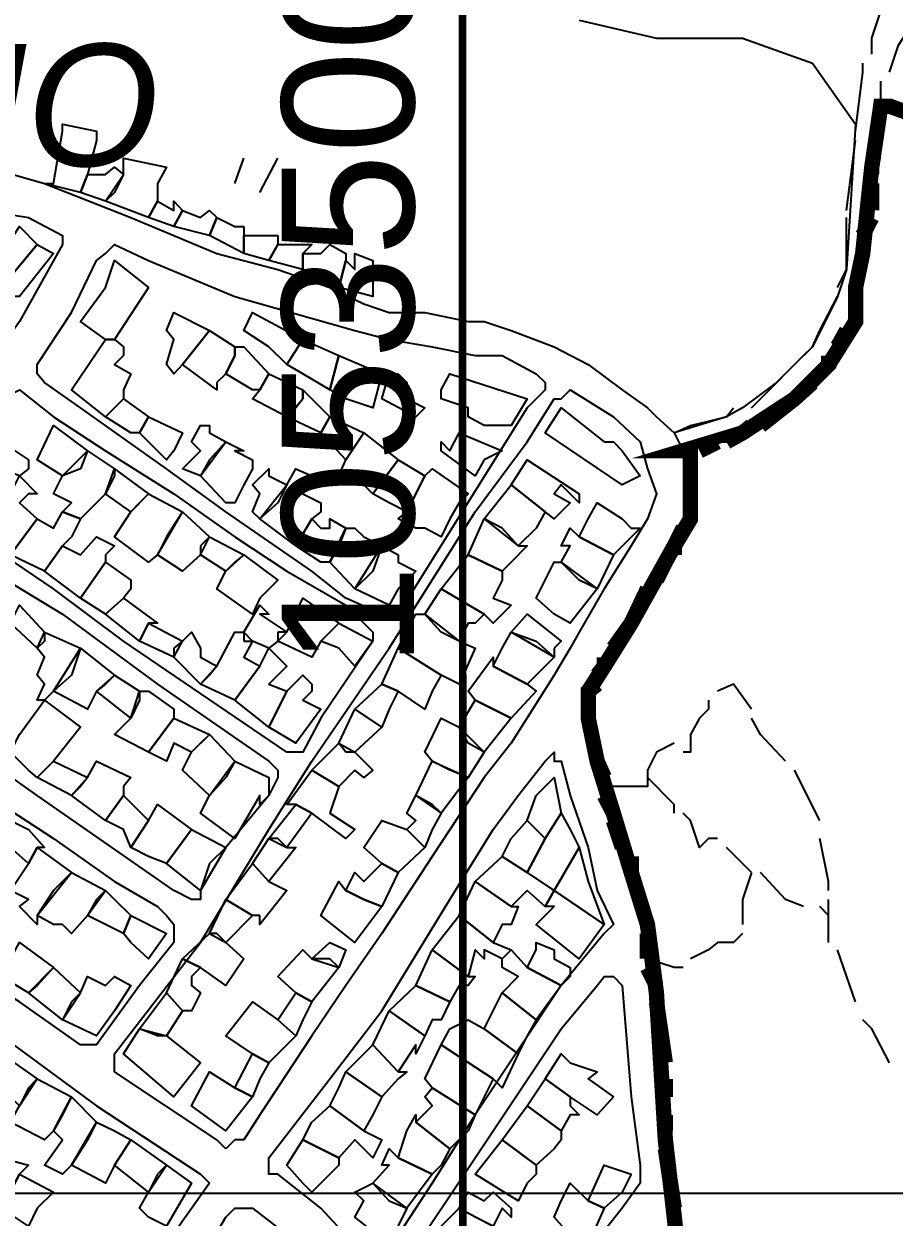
# Model space of a CAD drawing. Header units: millimetres. Extents: x -3588 to 75209, y -3737 to 38254.
# Drawn here: x 19055.1 to 19192, y 33036.2 to 33223.9 of the extents above; entities that cross this region are included whole.
import ezdxf

# ---------------------------------------------------------------- set-up
doc = ezdxf.new("R2010")
doc.units = ezdxf.units.MM
doc.layers.add('P', color=253, linetype='Continuous')
doc.layers.add('T', color=7, linetype='Continuous')

msp = doc.modelspace()

# ---------------------------------------------------------------- linework, layer by layer
msp.add_lwpolyline([(18769.536, 33854.934), (20358.747, 33854.934), (20358.747, 33039.938), (18769.536, 33039.938)], close=True)
at = {"layer": 'P'}
for points, const_width in [([(19125.312, 27423.91), (19123.411, 36422.535)], 1.2), ([(19188.464, 33198.802), (19188.464, 33194.561)], 2.417), ([(19188.464, 33193.44), (19187.039, 33190.624)], 2.417), ([(19187.039, 33187.791), (19185.919, 33182.43), (19185.919, 33178.477)], 2.417), ([(19184.511, 33175.66), (19183.086, 33173.116)], 2.417), ([(19181.678, 33171.707), (19181.678, 33170.299), (19180.27, 33168.875)], 2.417), ([(19179.133, 33167.466), (19176.317, 33164.922), (19170.955, 33160.697)], 2.417), ([(19169.547, 33160.697), (19168.139, 33159.56), (19165.594, 33158.152)], 2.417), ([(19159.945, 33156.744), (19159.945, 33151.383), (19159.945, 33148.55), (19159.945, 33146.021)], 2.417), ([(19164.186, 33158.152), (19161.353, 33156.744)], 2.417), ([(19158.809, 33144.597), (19157.4, 33141.78), (19157.4, 33140.372)], 2.417), ([(19155.992, 33139.236), (19154.584, 33136.419)], 2.417), ([(19153.175, 33135.011), (19150.631, 33129.649), (19147.814, 33125.697)], 2.417), ([(19146.39, 33124.272), (19146.39, 33122.864), (19145.269, 33121.456)], 2.417), ([(19145.269, 33120.047), (19143.861, 33118.911), (19143.861, 33116.094)], 2.417), ([(19143.861, 33114.686), (19145.269, 33107.9), (19146.39, 33105.372)], 2.417), ([(19146.39, 33102.539), (19147.814, 33099.723)], 2.417), ([(19147.814, 33098.586), (19149.222, 33094.361)], 2.417), ([(19150.631, 33092.937), (19150.631, 33090.408), (19153.175, 33082.214)], 2.417), ([(19153.175, 33080.806), (19153.175, 33076.853)], 2.417), ([(19153.175, 33075.445), (19154.584, 33072.612)], 2.417), ([(19154.584, 33070.084), (19155.992, 33060.481)], 2.417), ([(19155.992, 33057.937), (19155.992, 33055.12)], 2.417), ([(19155.992, 33052.288), (19155.992, 33049.759)], 2.417), ([(19155.992, 33046.926), (19157.4, 33037.612)], 2.417)]:
    msp.add_lwpolyline(points, dxfattribs=dict(at, const_width=const_width))
at = {"layer": 'P', "color": 254}
for points in [[(19188.464, 33219.126), (19188.464, 33221.671), (19189.872, 33225.896), (19192.688, 33228.44)], [(19191.28, 33216.31), (19192.688, 33220.535), (19195.233, 33224.487), (19196.641, 33225.896)], [(19142.437, 33224.487), (19154.584, 33221.671), (19168.139, 33221.671), (19179.133, 33217.718), (19185.919, 33208.116), (19184.511, 33185.246), (19183.086, 33181.021), (19179.133, 33173.116), (19176.317, 33170.299), (19173.5, 33167.466), (19168.139, 33163.513), (19165.594, 33162.105), (19157.4, 33159.56)], [(18983.792, 33221.671), (18985.216, 33221.671), (18991.986, 33220.535), (18998.755, 33219.126), (19016.536, 33212.357), (19030.091, 33208.116), (19039.405, 33204.163), (19058.321, 33198.802), (19071.876, 33193.44), (19085.416, 33187.791), (19095.018, 33185.246), (19103.212, 33182.43), (19108.573, 33179.885), (19112.526, 33178.477), (19118.159, 33178.477), (19124.945, 33177.068), (19127.489, 33177.068), (19131.714, 33175.66), (19138.484, 33173.116), (19143.861, 33170.299), (19149.222, 33166.346), (19153.175, 33163.513), (19154.584, 33162.105), (19157.4, 33159.56)], [(19185.919, 33206.995), (19187.039, 33216.31), (19187.039, 33217.718)], [(19189.872, 33204.163), (19189.872, 33214.885)], [(19034.044, 33164.922), (19025.866, 33170.299), (19010.902, 33181.021), (19001.588, 33186.671), (19001.588, 33187.791), (19012.311, 33205.571), (19012.311, 33206.995), (19015.127, 33206.995), (19023.321, 33204.163), (19035.452, 33200.21), (19049.007, 33194.561), (19055.777, 33193.44), (19061.138, 33190.624), (19061.138, 33189.199), (19054.368, 33177.068), (19047.599, 33167.466), (19043.646, 33162.105), (19042.238, 33159.56), (19034.044, 33164.922)], [(19066.515, 33205.571), (19065.091, 33200.21), (19063.971, 33197.393), (19058.321, 33198.802), (19059.73, 33198.802), (19061.138, 33206.995), (19061.138, 33208.116), (19066.515, 33206.995), (19066.515, 33205.571)], [(19184.511, 33194.561), (19185.919, 33205.571)], [(19069.332, 33197.393), (19067.924, 33195.985), (19063.971, 33197.393), (19065.091, 33200.21), (19067.924, 33200.21), (19069.332, 33201.346), (19070.74, 33200.21), (19069.332, 33197.393)], [(19076.101, 33198.802), (19076.101, 33195.985), (19074.693, 33193.44), (19067.924, 33195.985), (19070.74, 33200.21), (19070.74, 33202.754), (19077.51, 33201.346), (19076.101, 33198.802)], [(19088.248, 33198.802), (19089.657, 33202.754)], [(19092.201, 33197.393), (19095.018, 33202.754)], [(19188.464, 33192.032), (19188.464, 33201.346), (19189.872, 33202.754)]]:
    msp.add_lwpolyline(points, dxfattribs=at)
for points, const_width in [([(19195.233, 33209.524), (19191.28, 33210.948), (19189.872, 33210.948), (19188.464, 33201.346), (19187.039, 33187.791), (19185.919, 33182.43), (19185.919, 33177.068), (19181.678, 33170.299), (19176.317, 33164.922), (19168.139, 33159.56), (19158.809, 33156.744), (19159.945, 33156.744), (19159.945, 33151.383), (19159.945, 33148.55), (19159.945, 33146.021), (19157.4, 33141.78), (19150.631, 33129.649), (19146.39, 33122.864), (19143.861, 33118.911), (19143.861, 33114.686), (19145.269, 33107.9), (19147.814, 33099.723), (19150.631, 33090.408), (19153.175, 33082.214), (19154.584, 33071.492), (19155.992, 33048.351), (19157.4, 33036.204), (19158.809, 33022.649)], 2.417), ([(19195.233, 33209.524), (19191.28, 33210.948), (19189.872, 33210.948), (19188.464, 33201.346), (19187.039, 33187.791), (19185.919, 33182.43), (19185.919, 33177.068), (19181.678, 33170.299), (19176.317, 33164.922), (19168.139, 33159.56), (19158.809, 33156.744), (19159.945, 33156.744), (19159.945, 33151.383), (19159.945, 33148.55), (19159.945, 33146.021), (19157.4, 33141.78), (19150.631, 33129.649), (19146.39, 33122.864), (19143.861, 33118.911), (19143.861, 33114.686), (19145.269, 33107.9), (19147.814, 33099.723), (19150.631, 33090.408), (19153.175, 33082.214), (19154.584, 33071.492), (19155.992, 33048.351), (19157.4, 33036.204), (19158.809, 33022.649)], 1.2), ([(19189.872, 33210.948), (19188.464, 33201.346), (19188.464, 33200.21)], 2.417), ([(19195.233, 33209.524), (19191.28, 33210.948)], 2.417)]:
    msp.add_lwpolyline(points, dxfattribs=dict(at, const_width=const_width))
at = {"layer": 'P'}
for points in [[(19080.054, 33194.561), (19078.646, 33192.032), (19074.693, 33193.44), (19076.101, 33195.985), (19078.646, 33194.561), (19078.646, 33195.985), (19080.054, 33194.561)], [(19085.416, 33193.44), (19084.295, 33190.624), (19078.646, 33192.032), (19080.054, 33194.561), (19082.887, 33193.44), (19084.295, 33194.561), (19085.416, 33193.44)], [(19089.657, 33192.032), (19089.657, 33190.624), (19089.657, 33187.791), (19084.295, 33190.624), (19085.416, 33193.44), (19088.248, 33192.032), (19089.657, 33192.032)], [(19183.086, 33182.43), (19184.511, 33185.246), (19184.511, 33193.44)], [(19050.415, 33182.43), (19049.007, 33183.838), (19054.368, 33192.032), (19057.185, 33189.199), (19051.552, 33182.43), (19050.415, 33182.43)], [(19095.018, 33190.624), (19095.018, 33189.199), (19093.609, 33186.671), (19089.657, 33187.791), (19089.657, 33190.624), (19092.201, 33190.624), (19093.609, 33190.624), (19095.018, 33190.624)], [(19185.919, 33179.885), (19185.919, 33182.43), (19187.039, 33187.791), (19187.039, 33190.624)], [(19052.96, 33181.021), (19051.552, 33182.43), (19057.185, 33189.199), (19059.73, 33187.791), (19054.368, 33181.021), (19052.96, 33181.021)], [(19105.74, 33133.586), (19100.379, 33137.827), (19086.84, 33147.142), (19077.51, 33153.911), (19063.971, 33163.513), (19058.321, 33167.466), (19057.185, 33168.875), (19057.185, 33170.299), (19062.562, 33178.477), (19066.515, 33186.671), (19067.924, 33187.791), (19069.332, 33189.199), (19074.693, 33186.671), (19088.248, 33181.021), (19107.165, 33175.66), (19112.526, 33174.236), (19119.295, 33173.116), (19126.065, 33171.707), (19130.306, 33171.707), (19135.667, 33168.875), (19137.076, 33167.466), (19137.076, 33166.346), (19134.259, 33163.513), (19113.934, 33131.058), (19112.526, 33131.058), (19111.39, 33131.058), (19105.74, 33133.586)], [(19098.971, 33187.791), (19098.971, 33185.246), (19093.609, 33186.671), (19095.018, 33189.199), (19097.834, 33189.199), (19100.379, 33189.199), (19098.971, 33187.791)], [(19105.74, 33186.671), (19104.62, 33182.43), (19098.971, 33185.246), (19098.971, 33187.791), (19101.787, 33187.791), (19103.212, 33189.199), (19105.74, 33187.791), (19105.74, 33186.671)], [(19109.981, 33183.838), (19109.981, 33181.021), (19104.62, 33182.43), (19105.74, 33186.671), (19107.165, 33185.246), (19107.165, 33187.791), (19109.981, 33186.671), (19109.981, 33183.838)], [(19074.693, 33182.43), (19069.332, 33174.236), (19067.924, 33174.236), (19063.971, 33177.068), (19067.924, 33182.43), (19069.332, 33186.671), (19074.693, 33182.43)], [(19177.725, 33171.707), (19179.133, 33173.116), (19180.27, 33175.66), (19183.086, 33181.021)], [(19084.295, 33175.66), (19080.054, 33170.299), (19078.646, 33168.875), (19077.51, 33170.299), (19078.646, 33174.236), (19077.51, 33175.66), (19078.646, 33178.477), (19084.295, 33175.66)], [(19093.609, 33173.116), (19089.657, 33175.66), (19091.065, 33178.477), (19098.971, 33174.236), (19096.426, 33170.299), (19093.609, 33173.116)], [(19180.27, 33168.875), (19181.678, 33170.299), (19185.919, 33177.068), (19185.919, 33178.477)], [(19085.416, 33167.466), (19085.416, 33166.346), (19080.054, 33170.299), (19084.295, 33175.66), (19088.248, 33173.116), (19088.248, 33171.707), (19086.84, 33168.875), (19085.416, 33167.466)], [(19070.74, 33171.707), (19069.332, 33170.299), (19071.876, 33168.875), (19070.74, 33166.346), (19070.74, 33164.922), (19067.924, 33162.105), (19062.562, 33166.346), (19067.924, 33174.236), (19069.332, 33174.236), (19070.74, 33173.116), (19070.74, 33171.707)], [(19093.609, 33168.875), (19092.201, 33166.346), (19091.065, 33166.346), (19086.84, 33168.875), (19088.248, 33171.707), (19088.248, 33173.116), (19089.657, 33173.116), (19093.609, 33168.875)], [(19098.971, 33168.875), (19096.426, 33170.299), (19098.971, 33174.236), (19104.62, 33171.707), (19103.212, 33166.346), (19098.971, 33168.875)], [(19105.74, 33164.922), (19103.212, 33166.346), (19104.62, 33171.707), (19111.39, 33168.875), (19109.981, 33163.513), (19105.74, 33164.922)], [(19169.547, 33163.513), (19172.364, 33166.346), (19176.317, 33170.299)], [(19097.834, 33163.513), (19096.426, 33162.105), (19091.065, 33164.922), (19092.201, 33166.346), (19093.609, 33168.875), (19098.971, 33166.346), (19098.971, 33164.922), (19097.834, 33163.513)], [(19113.934, 33168.875), (19115.343, 33167.466), (19115.343, 33164.922), (19118.159, 33163.513), (19116.751, 33162.105), (19111.39, 33164.922), (19112.526, 33168.875), (19113.934, 33168.875)], [(19127.489, 33160.697), (19124.945, 33162.105), (19124.945, 33163.513), (19120.704, 33164.922), (19120.704, 33166.346), (19122.112, 33168.875), (19134.259, 33164.922), (19131.714, 33160.697), (19127.489, 33160.697)], [(19170.955, 33160.697), (19176.317, 33164.922), (19179.133, 33167.466)], [(19096.426, 33109.325), (19070.74, 33126.817), (19059.73, 33135.011), (19047.599, 33143.189), (19042.238, 33146.021), (19042.238, 33147.142), (19042.238, 33149.974), (19050.415, 33162.105), (19051.552, 33164.922), (19054.368, 33166.346), (19059.73, 33162.105), (19067.924, 33156.744), (19078.646, 33149.974), (19088.248, 33143.189), (19096.426, 33137.827), (19105.74, 33132.466), (19108.573, 33129.649), (19109.981, 33128.225), (19109.981, 33126.817), (19101.787, 33114.686), (19098.971, 33109.325), (19097.834, 33109.325), (19096.426, 33109.325)], [(19086.84, 33046.926), (19085.416, 33048.351), (19069.332, 33059.073), (19069.332, 33060.481), (19069.332, 33061.89), (19082.887, 33079.398), (19093.609, 33097.178), (19100.379, 33107.9), (19112.526, 33125.697), (19126.065, 33147.142), (19134.259, 33158.152), (19138.484, 33164.922), (19139.62, 33164.922), (19141.028, 33166.346), (19147.814, 33162.105), (19152.039, 33158.152), (19153.175, 33153.911), (19154.584, 33149.974), (19153.175, 33146.021), (19150.631, 33141.78), (19146.39, 33135.011), (19142.437, 33128.225), (19141.028, 33125.697), (19138.484, 33121.456), (19131.714, 33110.733), (19127.489, 33105.372), (19119.295, 33092.937), (19111.39, 33080.806), (19105.74, 33072.612), (19100.379, 33064.722), (19092.201, 33052.288), (19089.657, 33048.351), (19088.248, 33048.351), (19086.84, 33046.926)], [(19103.212, 33162.105), (19101.787, 33159.56), (19096.426, 33162.105), (19098.971, 33164.922), (19098.971, 33166.346), (19103.212, 33162.105)], [(19074.693, 33162.105), (19073.285, 33159.56), (19071.876, 33159.56), (19067.924, 33162.105), (19070.74, 33164.922), (19074.693, 33162.105)], [(19146.39, 33158.152), (19147.814, 33158.152), (19149.222, 33156.744), (19152.039, 33152.791), (19149.222, 33151.383), (19137.076, 33159.56), (19139.62, 33163.513), (19146.39, 33158.152)], [(19157.4, 33159.56), (19159.945, 33160.697), (19165.594, 33162.105), (19166.714, 33163.513)], [(19078.646, 33156.744), (19077.51, 33155.335), (19073.285, 33159.56), (19074.693, 33162.105), (19080.054, 33159.56), (19078.646, 33156.744)], [(19108.573, 33159.56), (19105.74, 33155.335), (19101.787, 33159.56), (19103.212, 33162.105), (19108.573, 33159.56)], [(19063.971, 33153.911), (19061.138, 33152.791), (19057.185, 33155.335), (19059.73, 33160.697), (19065.091, 33156.744), (19063.971, 33153.911)], [(19084.295, 33155.335), (19082.887, 33152.791), (19080.054, 33153.911), (19082.887, 33156.744), (19081.463, 33158.152), (19082.887, 33160.697), (19084.295, 33160.697), (19084.295, 33159.56), (19086.84, 33158.152), (19084.295, 33155.335)], [(19158.809, 33156.744), (19168.139, 33159.56), (19169.547, 33160.697)], [(19055.777, 33153.911), (19054.368, 33152.791), (19051.552, 33153.911), (19049.007, 33155.335), (19050.415, 33159.56), (19051.552, 33158.152), (19055.777, 33155.335), (19055.777, 33153.911)], [(19089.657, 33151.383), (19088.248, 33148.55), (19086.84, 33148.55), (19082.887, 33152.791), (19086.84, 33158.152), (19089.657, 33156.744), (19088.248, 33156.744), (19091.065, 33155.335), (19091.065, 33153.911), (19089.657, 33151.383)], [(19113.934, 33155.335), (19109.981, 33149.974), (19107.165, 33152.791), (19107.165, 33151.383), (19104.62, 33152.791), (19105.74, 33155.335), (19108.573, 33159.56), (19113.934, 33155.335)], [(19127.489, 33155.335), (19126.065, 33152.791), (19120.704, 33156.744), (19120.704, 33158.152), (19122.112, 33156.744), (19123.536, 33159.56), (19130.306, 33156.744), (19127.489, 33155.335)], [(19157.4, 33159.56), (19158.809, 33156.744)], [(19069.332, 33152.791), (19067.924, 33149.974), (19063.971, 33146.021), (19061.138, 33147.142), (19062.562, 33148.55), (19059.73, 33149.974), (19061.138, 33152.791), (19065.091, 33156.744), (19069.332, 33153.911), (19069.332, 33152.791)], [(19158.809, 33156.744), (19159.945, 33156.744), (19159.945, 33151.383), (19159.945, 33148.55), (19159.945, 33146.021), (19157.4, 33141.78), (19150.631, 33129.649), (19146.39, 33122.864), (19143.861, 33118.911), (19143.861, 33114.686), (19145.269, 33107.9), (19147.814, 33099.723), (19150.631, 33090.408), (19153.175, 33082.214), (19154.584, 33071.492), (19155.992, 33048.351), (19157.4, 33036.204)], [(19118.159, 33152.791), (19115.343, 33147.142), (19112.526, 33148.55), (19109.981, 33149.974), (19113.934, 33155.335), (19118.159, 33152.791)], [(19142.437, 33149.974), (19142.437, 33148.55), (19139.62, 33151.383), (19138.484, 33149.974), (19141.028, 33148.55), (19138.484, 33146.021), (19137.076, 33147.142), (19131.714, 33151.383), (19134.259, 33155.335), (19142.437, 33149.974)], [(19055.777, 33149.974), (19054.368, 33148.55), (19057.185, 33146.021), (19052.96, 33140.372), (19049.007, 33144.597), (19052.96, 33149.974), (19054.368, 33152.791), (19057.185, 33149.974), (19055.777, 33149.974)], [(19073.285, 33148.55), (19071.876, 33147.142), (19067.924, 33149.974), (19069.332, 33153.911), (19074.693, 33149.974), (19073.285, 33148.55)], [(19095.018, 33148.55), (19092.201, 33146.021), (19091.065, 33147.142), (19092.201, 33149.974), (19091.065, 33151.383), (19093.609, 33153.911), (19093.609, 33152.791), (19096.426, 33151.383), (19095.018, 33148.55)], [(19100.379, 33152.791), (19098.971, 33149.974), (19101.787, 33148.55), (19101.787, 33147.142), (19100.379, 33146.021), (19097.834, 33141.78), (19092.201, 33146.021), (19096.426, 33151.383), (19097.834, 33153.911), (19100.379, 33152.791)], [(19122.112, 33146.021), (19120.704, 33143.189), (19118.159, 33144.597), (19116.751, 33144.597), (19113.934, 33146.021), (19115.343, 33147.142), (19118.159, 33152.791), (19119.295, 33153.911), (19124.945, 33149.974), (19123.536, 33148.55), (19122.112, 33146.021)], [(19130.306, 33144.597), (19127.489, 33146.021), (19131.714, 33151.383), (19137.076, 33147.142), (19135.667, 33144.597), (19132.851, 33141.78), (19130.306, 33144.597)], [(19077.51, 33143.189), (19076.101, 33140.372), (19074.693, 33139.236), (19069.332, 33143.189), (19071.876, 33147.142), (19074.693, 33149.974), (19080.054, 33147.142), (19077.51, 33143.189)], [(19150.631, 33144.597), (19152.039, 33144.597), (19147.814, 33140.372), (19142.437, 33143.189), (19143.861, 33146.021), (19145.269, 33148.55), (19149.222, 33146.021), (19150.631, 33144.597)], [(19062.562, 33143.189), (19061.138, 33141.78), (19058.321, 33137.827), (19052.96, 33140.372), (19057.185, 33146.021), (19059.73, 33144.597), (19061.138, 33147.142), (19063.971, 33146.021), (19062.562, 33143.189)], [(19082.887, 33141.78), (19082.887, 33140.372), (19080.054, 33137.827), (19076.101, 33140.372), (19080.054, 33147.142), (19084.295, 33143.189), (19082.887, 33141.78)], [(19104.62, 33141.78), (19103.212, 33139.236), (19101.787, 33139.236), (19097.834, 33141.78), (19100.379, 33146.021), (19101.787, 33144.597), (19103.212, 33144.597), (19103.212, 33146.021), (19105.74, 33144.597), (19104.62, 33141.78)], [(19109.981, 33137.827), (19107.165, 33135.011), (19103.212, 33139.236), (19105.74, 33144.597), (19107.165, 33144.597), (19108.573, 33143.189), (19111.39, 33141.78), (19109.981, 33137.827)], [(19132.851, 33141.78), (19134.259, 33141.78), (19131.714, 33139.236), (19130.306, 33137.827), (19124.945, 33140.372), (19127.489, 33146.021), (19132.851, 33141.78)], [(19142.437, 33136.419), (19139.62, 33139.236), (19141.028, 33141.78), (19139.62, 33141.78), (19141.028, 33144.597), (19142.437, 33143.189), (19147.814, 33140.372), (19145.269, 33135.011), (19142.437, 33136.419)], [(19067.924, 33140.372), (19067.924, 33139.236), (19063.971, 33133.586), (19058.321, 33137.827), (19061.138, 33141.78), (19063.971, 33140.372), (19066.515, 33143.189), (19069.332, 33141.78), (19067.924, 33140.372)], [(19088.248, 33139.236), (19086.84, 33137.827), (19082.887, 33140.372), (19084.295, 33143.189), (19089.657, 33140.372), (19088.248, 33139.236)], [(19113.934, 33135.011), (19112.526, 33132.466), (19107.165, 33135.011), (19111.39, 33141.78), (19113.934, 33140.372), (19113.934, 33139.236), (19116.751, 33137.827), (19113.934, 33135.011)], [(19047.599, 33139.236), (19061.138, 33131.058), (19076.101, 33120.047), (19093.609, 33107.9), (19095.018, 33106.492), (19095.018, 33105.372), (19093.609, 33102.539), (19086.84, 33094.361), (19082.887, 33087.576), (19082.887, 33086.167), (19081.463, 33086.167), (19078.646, 33087.576), (19057.185, 33102.539), (19051.552, 33106.492)], [(19071.876, 33135.011), (19070.74, 33133.586), (19067.924, 33131.058), (19063.971, 33133.586), (19067.924, 33139.236), (19071.876, 33136.419), (19071.876, 33135.011)], [(19092.201, 33133.586), (19091.065, 33131.058), (19085.416, 33135.011), (19086.84, 33137.827), (19089.657, 33140.372), (19095.018, 33136.419), (19092.201, 33133.586)], [(19130.306, 33137.827), (19130.306, 33136.419), (19128.898, 33133.586), (19131.714, 33132.466), (19128.898, 33129.649), (19127.489, 33131.058), (19120.704, 33135.011), (19124.945, 33140.372), (19130.306, 33137.827)], [(19138.484, 33131.058), (19135.667, 33133.586), (19137.076, 33136.419), (19138.484, 33139.236), (19139.62, 33139.236), (19145.269, 33135.011), (19141.028, 33129.649), (19138.484, 33131.058)], [(19074.693, 33129.649), (19073.285, 33126.817), (19067.924, 33131.058), (19070.74, 33133.586), (19076.101, 33129.649), (19074.693, 33129.649)], [(19103.212, 33128.225), (19101.787, 33126.817), (19100.379, 33124.272), (19095.018, 33126.817), (19096.426, 33128.225), (19098.971, 33133.586), (19104.62, 33129.649), (19103.212, 33128.225)], [(19120.704, 33128.225), (19118.159, 33131.058), (19120.704, 33135.011), (19127.489, 33131.058), (19126.065, 33129.649), (19124.945, 33129.649), (19123.536, 33126.817), (19120.704, 33128.225)], [(19058.321, 33126.817), (19057.185, 33125.697), (19052.96, 33129.649), (19054.368, 33132.466), (19058.321, 33128.225), (19058.321, 33126.817)], [(19095.018, 33128.225), (19095.018, 33126.817), (19093.609, 33125.697), (19091.065, 33126.817), (19089.657, 33128.225), (19092.201, 33132.466), (19093.609, 33131.058), (19092.201, 33131.058), (19096.426, 33128.225), (19095.018, 33128.225)], [(19078.646, 33125.697), (19078.646, 33124.272), (19073.285, 33126.817), (19074.693, 33129.649), (19080.054, 33126.817), (19078.646, 33125.697)], [(19104.62, 33125.697), (19101.787, 33126.817), (19104.62, 33129.649), (19109.981, 33126.817), (19107.165, 33122.864), (19104.62, 33125.697)], [(19113.934, 33125.697), (19116.751, 33131.058), (19118.159, 33131.058), (19123.536, 33126.817), (19126.065, 33125.697), (19123.536, 33120.047), (19120.704, 33121.456), (19113.934, 33125.697)], [(19138.484, 33125.697), (19138.484, 33124.272), (19131.714, 33128.225), (19134.259, 33131.058), (19139.62, 33126.817), (19138.484, 33125.697)], [(19062.562, 33121.456), (19059.73, 33118.911), (19058.321, 33117.503), (19057.185, 33117.503), (19058.321, 33120.047), (19057.185, 33121.456), (19058.321, 33124.272), (19057.185, 33125.697), (19058.321, 33128.225), (19063.971, 33125.697), (19062.562, 33121.456)], [(19084.295, 33121.456), (19082.887, 33120.047), (19078.646, 33124.272), (19080.054, 33126.817), (19081.463, 33128.225), (19082.887, 33125.697), (19082.887, 33124.272), (19085.416, 33122.864), (19084.295, 33121.456)], [(19089.657, 33126.817), (19091.065, 33126.817), (19089.657, 33124.272), (19092.201, 33122.864), (19088.248, 33117.503), (19082.887, 33120.047), (19085.416, 33122.864), (19088.248, 33128.225), (19089.657, 33128.225), (19089.657, 33126.817)], [(19135.667, 33126.817), (19138.484, 33124.272), (19134.259, 33120.047), (19128.898, 33122.864), (19130.306, 33125.697), (19131.714, 33128.225), (19135.667, 33126.817)], [(19067.924, 33120.047), (19066.515, 33118.911), (19065.091, 33116.094), (19059.73, 33118.911), (19063.971, 33125.697), (19069.332, 33121.456), (19067.924, 33120.047)], [(19095.018, 33121.456), (19093.609, 33120.047), (19096.426, 33118.911), (19093.609, 33113.262), (19088.248, 33117.503), (19092.201, 33122.864), (19093.609, 33125.697), (19096.426, 33122.864), (19095.018, 33121.456)], [(19119.295, 33118.911), (19118.159, 33116.094), (19113.934, 33118.911), (19111.39, 33120.047), (19113.934, 33125.697), (19120.704, 33121.456), (19119.295, 33118.911)], [(19128.898, 33116.094), (19126.065, 33117.503), (19124.945, 33118.911), (19128.898, 33124.272), (19128.898, 33122.864), (19134.259, 33120.047), (19135.667, 33118.911), (19131.714, 33114.686), (19128.898, 33116.094)], [(19065.091, 33063.298), (19063.971, 33063.298), (19054.368, 33070.084), (19039.405, 33079.398), (19020.489, 33092.937), (19009.766, 33099.723), (19009.766, 33101.131), (19008.358, 33102.539), (19020.489, 33120.047), (19021.913, 33121.456), (19023.321, 33121.456), (19030.091, 33117.503), (19036.86, 33112.141), (19040.813, 33109.325), (19051.552, 33101.131), (19059.73, 33095.77), (19069.332, 33089), (19076.101, 33085.047), (19077.51, 33083.623), (19078.646, 33082.214), (19078.646, 33079.398), (19073.285, 33072.612), (19066.515, 33063.298), (19065.091, 33063.298)], [(19073.285, 33117.503), (19071.876, 33114.686), (19066.515, 33118.911), (19069.332, 33121.456), (19073.285, 33118.911), (19073.285, 33117.503)], [(19100.379, 33118.911), (19098.971, 33117.503), (19101.787, 33116.094), (19097.834, 33110.733), (19093.609, 33113.262), (19096.426, 33118.911), (19098.971, 33121.456), (19100.379, 33120.047), (19100.379, 33118.911)], [(19078.646, 33116.094), (19078.646, 33114.686), (19074.693, 33109.325), (19069.332, 33112.141), (19071.876, 33114.686), (19073.285, 33118.911), (19074.693, 33118.911), (19078.646, 33116.094)], [(19112.526, 33116.094), (19111.39, 33113.262), (19107.165, 33116.094), (19111.39, 33120.047), (19113.934, 33118.911), (19112.526, 33116.094)], [(19169.547, 33116.094), (19166.714, 33120.047), (19164.186, 33118.911)], [(19055.777, 33106.492), (19052.96, 33109.325), (19054.368, 33112.141), (19058.321, 33117.503), (19063.971, 33113.262), (19059.73, 33107.9), (19057.185, 33105.372), (19055.777, 33106.492)], [(19124.945, 33110.733), (19123.536, 33113.262), (19126.065, 33117.503), (19131.714, 33114.686), (19127.489, 33109.325), (19124.945, 33110.733)], [(19162.762, 33117.503), (19162.762, 33116.094), (19161.353, 33114.686), (19159.945, 33112.141), (19159.945, 33109.325), (19158.809, 33109.325)], [(19082.887, 33110.733), (19081.463, 33109.325), (19078.646, 33110.733), (19077.51, 33107.9), (19074.693, 33109.325), (19078.646, 33114.686), (19084.295, 33112.141), (19082.887, 33110.733)], [(19105.74, 33109.325), (19104.62, 33110.733), (19107.165, 33116.094), (19111.39, 33113.262), (19107.165, 33109.325), (19105.74, 33109.325)], [(19122.112, 33106.492), (19119.295, 33107.9), (19118.159, 33109.325), (19120.704, 33114.686), (19123.536, 33113.262), (19127.489, 33109.325), (19124.945, 33105.372), (19122.112, 33106.492)], [(19174.908, 33107.9), (19170.955, 33112.141), (19169.547, 33114.686)], [(19086.84, 33105.372), (19084.295, 33102.539), (19080.054, 33106.492), (19081.463, 33109.325), (19084.295, 33112.141), (19088.248, 33107.9), (19086.84, 33105.372)], [(19105.74, 33033.387), (19101.787, 33037.612), (19095.018, 33042.973), (19093.609, 33042.973), (19093.609, 33044.398), (19093.609, 33045.518), (19103.212, 33057.937), (19111.39, 33068.675), (19122.112, 33086.167), (19128.898, 33097.178), (19132.851, 33102.539), (19137.076, 33107.9), (19138.484, 33109.325), (19138.484, 33107.9), (19139.62, 33107.9), (19141.028, 33102.539), (19143.861, 33094.361), (19145.269, 33087.576), (19147.814, 33082.214), (19146.39, 33080.806), (19139.62, 33072.612), (19126.065, 33052.288), (19119.295, 33041.565), (19113.934, 33033.387)], [(19104.62, 33103.948), (19100.379, 33106.492), (19104.62, 33110.733), (19107.165, 33109.325), (19109.981, 33106.492), (19108.573, 33105.372), (19107.165, 33106.492), (19104.62, 33103.948)], [(19157.4, 33110.733), (19154.584, 33109.325), (19153.175, 33106.492), (19153.175, 33105.372)], [(19063.971, 33103.948), (19062.562, 33102.539), (19057.185, 33105.372), (19059.73, 33107.9), (19065.091, 33105.372), (19063.971, 33103.948)], [(19070.74, 33103.948), (19070.74, 33102.539), (19067.924, 33098.586), (19062.562, 33102.539), (19065.091, 33105.372), (19066.515, 33107.9), (19071.876, 33105.372), (19070.74, 33103.948)], [(19093.609, 33102.539), (19092.201, 33101.131), (19092.201, 33102.539), (19088.248, 33095.77), (19082.887, 33099.723), (19084.295, 33102.539), (19088.248, 33107.9), (19093.609, 33105.372), (19093.609, 33102.539)], [(19119.295, 33101.131), (19116.751, 33102.539), (19119.295, 33107.9), (19124.945, 33105.372), (19120.704, 33099.723), (19119.295, 33101.131)], [(19097.834, 33101.131), (19096.426, 33101.131), (19100.379, 33106.492), (19104.62, 33103.948), (19103.212, 33099.723), (19107.165, 33097.178), (19105.74, 33095.77), (19100.379, 33099.723), (19097.834, 33101.131)], [(19135.667, 33102.539), (19138.484, 33105.372), (19139.62, 33099.723), (19137.076, 33095.77), (19134.259, 33098.586), (19135.667, 33102.539)], [(19153.175, 33105.372), (19153.175, 33103.948), (19150.631, 33103.948), (19146.39, 33103.948)], [(19157.4, 33099.723), (19157.4, 33101.131), (19153.175, 33105.372)], [(19180.27, 33098.586), (19176.317, 33106.492)], [(19070.74, 33097.178), (19067.924, 33098.586), (19070.74, 33102.539), (19074.693, 33098.586), (19071.876, 33094.361), (19070.74, 33097.178)], [(19119.295, 33097.178), (19118.159, 33094.361), (19115.343, 33097.178), (19116.751, 33098.586), (19115.343, 33099.723), (19116.751, 33102.539), (19120.704, 33099.723), (19119.295, 33097.178)], [(19074.693, 33092.937), (19071.876, 33094.361), (19074.693, 33098.586), (19076.101, 33101.131), (19081.463, 33097.178), (19077.51, 33091.817), (19074.693, 33092.937)], [(19095.018, 33095.77), (19093.609, 33095.77), (19097.834, 33101.131), (19100.379, 33099.723), (19096.426, 33094.361), (19095.018, 33095.77)], [(19141.028, 33097.178), (19142.437, 33094.361), (19138.484, 33087.576), (19134.259, 33090.408), (19137.076, 33095.77), (19139.62, 33099.723), (19141.028, 33097.178)], [(19164.186, 33095.77), (19162.762, 33095.77), (19161.353, 33094.361), (19159.945, 33098.586), (19158.809, 33099.723)], [(19055.777, 33097.178), (19058.321, 33094.361), (19057.185, 33094.361), (19055.777, 33091.817), (19052.96, 33094.361), (19050.415, 33090.408), (19049.007, 33091.817), (19049.007, 33092.937), (19052.96, 33098.586), (19055.777, 33097.178)], [(19115.343, 33097.178), (19118.159, 33094.361), (19113.934, 33090.408), (19111.39, 33091.817), (19108.573, 33094.361), (19111.39, 33098.586), (19115.343, 33097.178)], [(19131.714, 33095.77), (19134.259, 33098.586), (19137.076, 33095.77), (19134.259, 33090.408), (19130.306, 33092.937), (19131.714, 33095.77)], [(19084.295, 33091.817), (19082.887, 33087.576), (19077.51, 33091.817), (19081.463, 33097.178), (19086.84, 33094.361), (19084.295, 33091.817)], [(19059.73, 33087.576), (19057.185, 33083.623), (19057.185, 33082.214), (19054.368, 33085.047), (19055.777, 33086.167), (19052.96, 33087.576), (19055.777, 33091.817), (19057.185, 33094.361), (19062.562, 33090.408), (19059.73, 33087.576)], [(19096.426, 33094.361), (19097.834, 33094.361), (19093.609, 33089), (19091.065, 33091.817), (19093.609, 33095.77), (19096.426, 33094.361)], [(19143.861, 33089), (19146.39, 33082.214), (19138.484, 33087.576), (19142.437, 33094.361), (19143.861, 33089)], [(19169.547, 33090.408), (19168.139, 33091.817), (19165.594, 33094.361)], [(19181.678, 33087.576), (19181.678, 33089), (19180.27, 33095.77)], [(19134.259, 33090.408), (19138.484, 33087.576), (19137.076, 33085.047), (19134.259, 33087.576), (19131.714, 33085.047), (19126.065, 33089), (19130.306, 33092.937), (19134.259, 33090.408)], [(19066.515, 33086.167), (19065.091, 33083.623), (19062.562, 33080.806), (19061.138, 33082.214), (19059.73, 33082.214), (19057.185, 33083.623), (19062.562, 33090.408), (19067.924, 33087.576), (19066.515, 33086.167)], [(19092.201, 33083.623), (19091.065, 33083.623), (19086.84, 33086.167), (19091.065, 33091.817), (19093.609, 33089), (19096.426, 33087.576), (19092.201, 33082.214), (19092.201, 33083.623)], [(19108.573, 33086.167), (19105.74, 33087.576), (19107.165, 33090.408), (19108.573, 33089), (19111.39, 33091.817), (19113.934, 33090.408), (19111.39, 33085.047), (19108.573, 33086.167)], [(19169.547, 33090.408), (19168.139, 33086.167), (19168.139, 33082.214)], [(19177.725, 33085.047), (19174.908, 33086.167), (19170.955, 33090.408)], [(19108.573, 33086.167), (19111.39, 33085.047), (19107.165, 33079.398), (19101.787, 33083.623), (19104.62, 33089), (19105.74, 33087.576), (19108.573, 33086.167)], [(19131.714, 33085.047), (19132.851, 33085.047), (19131.714, 33082.214), (19130.306, 33082.214), (19128.898, 33079.398), (19123.536, 33083.623), (19126.065, 33089), (19131.714, 33085.047)], [(19069.332, 33086.167), (19071.876, 33083.623), (19070.74, 33080.806), (19065.091, 33083.623), (19067.924, 33087.576), (19069.332, 33086.167)], [(19146.39, 33082.214), (19142.437, 33076.853), (19135.667, 33082.214), (19138.484, 33085.047), (19137.076, 33085.047), (19138.484, 33087.576), (19146.39, 33082.214)], [(19085.416, 33080.806), (19084.295, 33080.806), (19086.84, 33086.167), (19091.065, 33083.623), (19086.84, 33079.398), (19085.416, 33080.806)], [(19181.678, 33083.623), (19180.27, 33085.047)], [(19181.678, 33083.623), (19181.678, 33086.167)], [(19071.876, 33079.398), (19070.74, 33080.806), (19071.876, 33083.623), (19077.51, 33080.806), (19074.693, 33076.853), (19071.876, 33079.398)], [(19128.898, 33079.398), (19131.714, 33078.262), (19130.306, 33076.853), (19127.489, 33078.262), (19127.489, 33076.853), (19126.065, 33078.262), (19124.945, 33074.037), (19119.295, 33078.262), (19123.536, 33083.623), (19128.898, 33079.398)], [(19181.678, 33079.398), (19181.678, 33083.623)], [(19070.74, 33024.073), (19069.332, 33024.073), (19046.19, 33038.748), (19015.127, 33060.481), (19015.127, 33061.89), (19027.274, 33079.398), (19027.274, 33080.806), (19028.682, 33080.806), (19031.227, 33079.398), (19036.86, 33075.445), (19066.515, 33053.712), (19082.887, 33042.973), (19084.295, 33041.565), (19071.876, 33024.073), (19070.74, 33024.073)], [(19086.84, 33079.398), (19089.657, 33076.853), (19086.84, 33072.612), (19082.887, 33075.445), (19080.054, 33076.853), (19084.295, 33080.806), (19086.84, 33079.398)], [(19168.139, 33080.806), (19166.714, 33079.398), (19164.186, 33079.398), (19162.762, 33078.262), (19159.945, 33076.853)], [(19057.185, 33072.612), (19055.777, 33071.492), (19051.552, 33074.037), (19052.96, 33076.853), (19054.368, 33079.398), (19059.73, 33075.445), (19057.185, 33072.612)], [(19103.212, 33076.853), (19100.379, 33076.853), (19103.212, 33079.398), (19105.74, 33078.262), (19104.62, 33075.445), (19103.212, 33076.853)], [(19141.028, 33074.037), (19139.62, 33072.612), (19134.259, 33075.445), (19135.667, 33078.262), (19135.667, 33079.398), (19138.484, 33078.262), (19138.484, 33076.853), (19141.028, 33075.445), (19141.028, 33074.037)], [(19100.379, 33076.853), (19104.62, 33075.445), (19100.379, 33070.084), (19097.834, 33071.492), (19095.018, 33074.037), (19098.971, 33078.262), (19100.379, 33076.853)], [(19124.945, 33074.037), (19126.065, 33074.037), (19124.945, 33072.612), (19123.536, 33072.612), (19122.112, 33070.084), (19116.751, 33072.612), (19119.295, 33078.262), (19124.945, 33074.037)], [(19134.259, 33075.445), (19139.62, 33072.612), (19135.667, 33067.251), (19130.306, 33071.492), (19132.851, 33074.037), (19130.306, 33075.445), (19130.306, 33076.853), (19131.714, 33078.262), (19134.259, 33075.445)], [(19185.919, 33070.084), (19183.086, 33078.262)], [(19062.562, 33070.084), (19061.138, 33067.251), (19055.777, 33071.492), (19059.73, 33075.445), (19063.971, 33071.492), (19062.562, 33070.084)], [(19081.463, 33074.037), (19081.463, 33072.612), (19082.887, 33071.492), (19081.463, 33068.675), (19080.054, 33068.675), (19077.51, 33071.492), (19080.054, 33076.853), (19082.887, 33075.445), (19081.463, 33074.037)], [(19158.809, 33075.445), (19157.4, 33075.445), (19153.175, 33076.853)], [(19069.332, 33068.675), (19066.515, 33064.722), (19061.138, 33067.251), (19063.971, 33071.492), (19065.091, 33074.037), (19067.924, 33072.612), (19069.332, 33074.037), (19071.876, 33072.612), (19069.332, 33068.675)], [(19131.714, 33015.879), (19126.065, 33019.832), (19122.112, 33022.649), (19115.343, 33026.602), (19115.343, 33028.026), (19115.343, 33029.434), (19126.065, 33045.518), (19139.62, 33065.843), (19145.269, 33072.612), (19146.39, 33074.037), (19147.814, 33074.037), (19149.222, 33072.612), (19150.631, 33055.12), (19152.039, 33044.398), (19152.039, 33042.973), (19152.039, 33041.565), (19149.222, 33037.612), (19143.861, 33030.843), (19138.484, 33022.649), (19135.667, 33018.424), (19134.259, 33017.287), (19132.851, 33015.879), (19131.714, 33015.879)], [(19076.101, 33064.722), (19073.285, 33065.843), (19077.51, 33071.492), (19080.054, 33068.675), (19077.51, 33064.722), (19076.101, 33064.722)], [(19098.971, 33067.251), (19097.834, 33064.722), (19095.018, 33067.251), (19097.834, 33071.492), (19100.379, 33070.084), (19098.971, 33067.251)], [(19122.112, 33070.084), (19120.704, 33067.251), (19119.295, 33067.251), (19118.159, 33064.722), (19112.526, 33068.675), (19116.751, 33072.612), (19122.112, 33070.084)], [(19134.259, 33064.722), (19132.851, 33061.89), (19127.489, 33065.843), (19128.898, 33068.675), (19130.306, 33071.492), (19135.667, 33067.251), (19134.259, 33064.722)], [(19095.018, 33067.251), (19097.834, 33064.722), (19093.609, 33060.481), (19091.065, 33061.89), (19086.84, 33064.722), (19091.065, 33070.084), (19095.018, 33067.251)], [(19118.159, 33064.722), (19116.751, 33061.89), (19116.751, 33063.298), (19113.934, 33059.073), (19109.981, 33063.298), (19112.526, 33068.675), (19118.159, 33064.722)], [(19077.51, 33064.722), (19082.887, 33060.481), (19078.646, 33055.12), (19070.74, 33061.89), (19073.285, 33065.843), (19077.51, 33064.722)], [(19122.112, 33065.843), (19124.945, 33067.251), (19127.489, 33065.843), (19132.851, 33061.89), (19130.306, 33056.529), (19128.898, 33057.937), (19120.704, 33063.298), (19122.112, 33065.843)], [(19191.28, 33060.481), (19188.464, 33065.843), (19187.039, 33067.251)], [(19113.934, 33059.073), (19115.343, 33059.073), (19113.934, 33057.937), (19111.39, 33055.12), (19105.74, 33059.073), (19109.981, 33063.298), (19113.934, 33059.073)], [(19127.489, 33055.12), (19126.065, 33052.288), (19119.295, 33056.529), (19118.159, 33057.937), (19120.704, 33063.298), (19128.898, 33057.937), (19127.489, 33055.12)], [(19055.777, 33056.529), (19054.368, 33053.712), (19052.96, 33055.12), (19050.415, 33053.712), (19047.599, 33055.12), (19050.415, 33057.937), (19051.552, 33061.89), (19057.185, 33057.937), (19055.777, 33056.529)], [(19092.201, 33057.937), (19091.065, 33055.12), (19088.248, 33056.529), (19091.065, 33061.89), (19093.609, 33060.481), (19092.201, 33057.937)], [(19147.814, 33055.12), (19145.269, 33052.288), (19141.028, 33055.12), (19137.076, 33057.937), (19139.62, 33061.89), (19141.028, 33060.481), (19145.269, 33059.073), (19143.861, 33057.937), (19147.814, 33055.12)], [(19088.248, 33056.529), (19091.065, 33055.12), (19086.84, 33049.759), (19081.463, 33053.712), (19084.295, 33059.073), (19088.248, 33056.529)], [(19104.62, 33056.529), (19105.74, 33059.073), (19111.39, 33055.12), (19109.981, 33052.288), (19108.573, 33049.759), (19103.212, 33053.712), (19104.62, 33056.529)], [(19061.138, 33052.288), (19059.73, 33049.759), (19058.321, 33048.351), (19052.96, 33051.167), (19054.368, 33053.712), (19057.185, 33057.937), (19062.562, 33055.12), (19061.138, 33052.288)], [(19124.945, 33049.759), (19122.112, 33046.926), (19116.751, 33051.167), (19119.295, 33053.712), (19118.159, 33055.12), (19119.295, 33056.529), (19126.065, 33052.288), (19124.945, 33049.759)], [(19141.028, 33055.12), (19141.028, 33053.712), (19142.437, 33052.288), (19141.028, 33052.288), (19139.62, 33049.759), (19134.259, 33053.712), (19137.076, 33057.937), (19141.028, 33055.12)], [(19065.091, 33048.351), (19062.562, 33044.398), (19061.138, 33042.973), (19058.321, 33044.398), (19061.138, 33048.351), (19059.73, 33049.759), (19062.562, 33055.12), (19066.515, 33051.167), (19065.091, 33048.351)], [(19100.379, 33051.167), (19103.212, 33053.712), (19108.573, 33049.759), (19111.39, 33048.351), (19109.981, 33045.518), (19107.165, 33048.351), (19104.62, 33045.518), (19098.971, 33048.351), (19100.379, 33051.167)], [(19139.62, 33049.759), (19139.62, 33048.351), (19138.484, 33046.926), (19135.667, 33044.398), (19130.306, 33048.351), (19134.259, 33053.712), (19139.62, 33049.759)], [(19069.332, 33049.759), (19071.876, 33048.351), (19069.332, 33044.398), (19067.924, 33041.565), (19062.562, 33044.398), (19066.515, 33051.167), (19069.332, 33049.759)], [(19120.704, 33044.398), (19119.295, 33042.973), (19113.934, 33045.518), (19115.343, 33049.759), (19116.751, 33052.288), (19116.751, 33051.167), (19122.112, 33046.926), (19120.704, 33044.398)], [(19052.96, 33046.926), (19051.552, 33045.518), (19055.777, 33044.398), (19054.368, 33042.973), (19051.552, 33037.612), (19046.19, 33041.565), (19050.415, 33046.926), (19051.552, 33049.759), (19052.96, 33048.351), (19052.96, 33046.926)], [(19076.101, 33042.973), (19074.693, 33040.157), (19069.332, 33044.398), (19071.876, 33048.351), (19077.51, 33044.398), (19076.101, 33042.973)], [(19098.971, 33041.565), (19096.426, 33044.398), (19098.971, 33048.351), (19104.62, 33045.518), (19104.62, 33044.398), (19103.212, 33042.973), (19100.379, 33040.157), (19098.971, 33041.565)], [(19135.667, 33042.973), (19134.259, 33041.565), (19132.851, 33038.748), (19126.065, 33042.973), (19130.306, 33048.351), (19135.667, 33044.398), (19135.667, 33042.973)], [(19113.934, 33045.518), (19119.295, 33042.973), (19115.343, 33037.612), (19109.981, 33041.565), (19112.526, 33044.398), (19111.39, 33044.398), (19112.526, 33046.926), (19113.934, 33045.518)], [(19074.693, 33036.204), (19073.285, 33037.612), (19074.693, 33040.157), (19077.51, 33044.398), (19081.463, 33041.565), (19077.51, 33034.795), (19074.693, 33036.204)], [(19149.222, 33040.157), (19146.39, 33037.612), (19143.861, 33038.748), (19146.39, 33044.398), (19150.631, 33042.973), (19149.222, 33040.157)], [(19057.185, 33037.612), (19055.777, 33034.795), (19051.552, 33037.612), (19054.368, 33042.973), (19059.73, 33040.157), (19057.185, 33037.612)], [(19112.526, 33038.748), (19115.343, 33037.612), (19112.526, 33031.963), (19107.165, 33036.204), (19108.573, 33038.748), (19107.165, 33040.157), (19109.981, 33041.565), (19112.526, 33038.748)], [(19141.028, 33033.387), (19138.484, 33036.204), (19139.62, 33038.748), (19141.028, 33041.565), (19143.861, 33038.748), (19146.39, 33037.612), (19143.861, 33031.963), (19141.028, 33033.387)], [(19126.065, 33036.204), (19123.536, 33037.612), (19124.945, 33040.157), (19127.489, 33038.748), (19128.898, 33040.157), (19131.714, 33037.612), (19131.714, 33036.204), (19130.306, 33037.612), (19128.898, 33034.795), (19126.065, 33036.204)], [(19050.415, 32983.424), (19058.321, 32994.146), (19066.515, 33006.277), (19073.285, 33015.879), (19082.887, 33029.434), (19086.84, 33036.204), (19088.248, 33037.612), (19089.657, 33037.612), (19091.065, 33037.612), (19107.165, 33025.193)], [(19128.898, 33034.795), (19128.898, 33033.387), (19127.489, 33030.843), (19127.489, 33031.963), (19126.065, 33029.434), (19123.536, 33031.963), (19119.295, 33033.387), (19123.536, 33037.612), (19128.898, 33034.795)]]:
    msp.add_lwpolyline(points, dxfattribs=at)

# ---------------------------------------------------------------- texts
at = {"layer": 'T', "insert": (19095.646, 33122.675), "char_height": 20.80483, "attachment_point": 1, "rotation": 90}
msp.add_mtext('{\\fArial|b0|i0|c0|p18;1053500}', dxfattribs=at)
at = {"layer": 'T', "color": 254, "insert": (18921.33, 33220.743), "char_height": 19.20446, "attachment_point": 1}
msp.add_mtext('{\\fArial|b0|i1|c0|p18;SOLFERINO}', dxfattribs=at)

doc.saveas('drawing.dxf')
